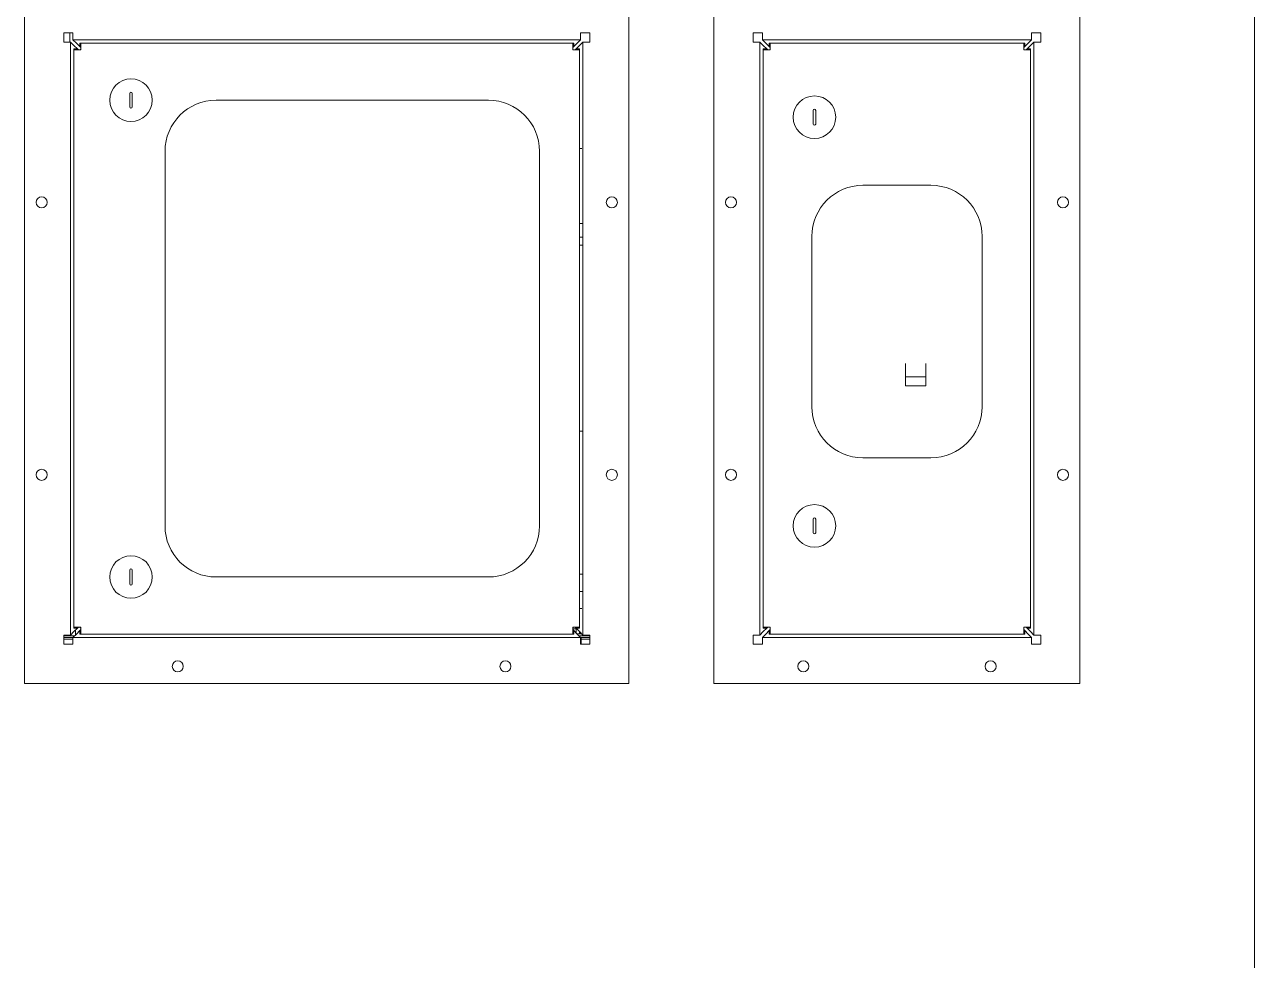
# Model space of a CAD drawing. Header units: millimetres. Extents: x 0 to 10092, y 0 to 7128.
# Drawn here: x 4389 to 5112, y 3191 to 3741 of the extents above; entities that cross this region are included whole.
import ezdxf

# ---------------------------------------------------------------- set-up
doc = ezdxf.new("R2010")
doc.units = ezdxf.units.MM
doc.header["$LTSCALE"] = 12
doc.layers.add('가시적인 것(ISO)', color=3, linetype='Continuous', lineweight=5, true_color=0x00ff00)

msp = doc.modelspace()

# ---------------------------------------------------------------- linework, layer by layer
at = {"layer": '가시적인 것(ISO)'}
for p, q in [((5111.517, 2541.209), (5111.517, 4031.209)), ((4389.017, 3353.709), (4389.017, 3758.709)), ((4744.017, 3758.709), (4744.017, 3353.709)), ((4794.017, 3353.709), (4794.017, 3758.709)), ((5009.017, 3758.709), (5009.017, 3353.709)), ((4412.017, 3735.709), (4417.431, 3735.709)), ((4412.017, 3730.295), (4412.017, 3735.709)), ((4415.517, 3730.295), (4415.517, 3735.709)), ((4417.431, 3735.709), (4417.431, 3731.709)), ((4715.602, 3731.709), (4715.602, 3735.709)), ((4715.602, 3735.709), (4721.017, 3735.709)), ((4721.017, 3735.709), (4721.017, 3730.295)), ((4817.017, 3735.709), (4822.431, 3735.709)), ((4817.017, 3730.295), (4817.017, 3735.709)), ((4822.431, 3735.709), (4822.431, 3731.709)), ((4980.602, 3731.709), (4980.602, 3735.709)), ((4980.602, 3735.709), (4986.017, 3735.709)), ((4986.017, 3735.709), (4986.017, 3730.295)), ((4416.017, 3730.295), (4412.017, 3730.295)), ((4418.017, 3728.295), (4416.017, 3730.295)), ((4416.017, 3730.295), (4416.017, 3382.123)), ((4419.431, 3729.709), (4417.431, 3731.709)), ((4715.602, 3731.709), (4417.431, 3731.709)), ((4418.017, 3728.295), (4420.017, 3726.295)), ((4419.431, 3729.709), (4421.431, 3727.709)), ((4422.017, 3729.709), (4421.431, 3729.709)), ((4421.431, 3727.709), (4421.431, 3729.709)), ((4422.017, 3729.709), (4422.017, 3725.709)), ((4422.017, 3729.709), (4711.017, 3729.709)), ((4711.602, 3729.709), (4711.017, 3729.709)), ((4711.017, 3725.709), (4711.017, 3729.709)), ((4713.602, 3729.709), (4711.602, 3727.709)), ((4711.602, 3727.709), (4711.602, 3729.709)), ((4715.017, 3728.295), (4713.017, 3726.295)), ((4713.602, 3729.709), (4715.602, 3731.709)), ((4715.017, 3728.295), (4717.017, 3730.295)), ((4717.017, 3382.123), (4717.017, 3730.295)), ((4721.017, 3730.295), (4717.017, 3730.295)), ((4821.017, 3730.295), (4817.017, 3730.295)), ((4823.017, 3728.295), (4821.017, 3730.295)), ((4821.017, 3730.295), (4821.017, 3382.123)), ((4824.431, 3729.709), (4822.431, 3731.709)), ((4980.602, 3731.709), (4822.431, 3731.709)), ((4823.017, 3728.295), (4825.017, 3726.295)), ((4824.431, 3729.709), (4826.431, 3727.709)), ((4827.017, 3729.709), (4826.431, 3729.709)), ((4826.431, 3727.709), (4826.431, 3729.709)), ((4827.017, 3729.709), (4827.017, 3725.709)), ((4827.017, 3729.709), (4976.017, 3729.709)), ((4976.602, 3729.709), (4976.017, 3729.709)), ((4976.017, 3725.709), (4976.017, 3729.709)), ((4978.602, 3729.709), (4976.602, 3727.709)), ((4976.602, 3727.709), (4976.602, 3729.709)), ((4980.017, 3728.295), (4978.017, 3726.295)), ((4978.602, 3729.709), (4980.602, 3731.709)), ((4980.017, 3728.295), (4982.017, 3730.295)), ((4982.017, 3382.123), (4982.017, 3730.295)), ((4986.017, 3730.295), (4982.017, 3730.295)), ((4418.017, 3726.295), (4418.017, 3725.709)), ((4420.017, 3726.295), (4418.017, 3726.295)), ((4422.017, 3725.709), (4418.017, 3725.709)), ((4418.017, 3386.709), (4418.017, 3725.709)), ((4420.602, 3725.709), (4420.017, 3726.295)), ((4420.017, 3725.709), (4420.017, 3726.295)), ((4422.017, 3727.123), (4421.431, 3727.709)), ((4422.017, 3727.709), (4421.431, 3727.709)), ((4421.667, 3726.059), (4421.667, 3725.709)), ((4421.667, 3726.059), (4422.017, 3725.709)), ((4422.017, 3726.059), (4421.667, 3726.059)), ((4711.017, 3727.123), (4711.602, 3727.709)), ((4711.017, 3727.709), (4711.602, 3727.709)), ((4711.367, 3726.059), (4711.017, 3726.059)), ((4711.367, 3726.059), (4711.017, 3725.709)), ((4715.017, 3725.709), (4711.017, 3725.709)), ((4711.367, 3725.709), (4711.367, 3726.059)), ((4712.431, 3725.709), (4713.017, 3726.295)), ((4713.017, 3726.295), (4715.017, 3726.295)), ((4713.017, 3725.709), (4713.017, 3726.295)), ((4715.017, 3725.709), (4715.017, 3726.295)), ((4715.017, 3725.709), (4715.017, 3386.709)), ((4823.017, 3726.295), (4823.017, 3725.709)), ((4825.017, 3726.295), (4823.017, 3726.295)), ((4827.017, 3725.709), (4823.017, 3725.709)), ((4823.017, 3386.709), (4823.017, 3725.709)), ((4825.602, 3725.709), (4825.017, 3726.295)), ((4825.017, 3725.709), (4825.017, 3726.295)), ((4827.017, 3727.123), (4826.431, 3727.709)), ((4827.017, 3727.709), (4826.431, 3727.709)), ((4976.017, 3727.123), (4976.602, 3727.709)), ((4976.017, 3727.709), (4976.602, 3727.709)), ((4980.017, 3725.709), (4976.017, 3725.709)), ((4977.431, 3725.709), (4978.017, 3726.295)), ((4978.017, 3726.295), (4980.017, 3726.295)), ((4978.017, 3725.709), (4978.017, 3726.295)), ((4980.017, 3725.709), (4980.017, 3726.295)), ((4980.017, 3725.709), (4980.017, 3386.709)), ((4450.767, 3692.209), (4450.767, 3700.209)), ((4452.267, 3700.209), (4452.267, 3692.209)), ((4501.517, 3696.209), (4661.517, 3696.209)), ((4852.267, 3682.209), (4852.267, 3690.209)), ((4853.767, 3690.209), (4853.767, 3682.209)), ((4471.517, 3446.209), (4471.517, 3666.209)), ((4691.517, 3666.209), (4691.517, 3446.209)), ((4715.017, 3667.773), (4716.339, 3667.773)), ((4881.517, 3646.209), (4921.517, 3646.209)), ((4715.017, 3623.773), (4716.803, 3623.773)), ((4716.803, 3615.773), (4715.017, 3615.773)), ((4851.517, 3516.209), (4851.517, 3616.209)), ((4951.517, 3616.209), (4951.517, 3516.209)), ((4715.017, 3611.073), (4716.749, 3611.073)), ((4906.479, 3541.661), (4906.479, 3533.778)), ((4918.479, 3541.661), (4918.479, 3533.778)), ((4906.479, 3533.778), (4906.479, 3528.416)), ((4906.479, 3533.778), (4918.479, 3533.778)), ((4918.479, 3533.778), (4918.479, 3528.416)), ((4906.479, 3528.416), (4918.479, 3528.416)), ((4716.749, 3501.873), (4715.017, 3501.873)), ((4921.517, 3486.209), (4881.517, 3486.209)), ((4852.267, 3442.209), (4852.267, 3450.209)), ((4853.767, 3450.209), (4853.767, 3442.209)), ((4450.767, 3412.209), (4450.767, 3420.209)), ((4452.267, 3420.209), (4452.267, 3412.209)), ((4715.017, 3417.773), (4716.803, 3417.773)), ((4661.517, 3416.209), (4501.517, 3416.209)), ((4716.803, 3407.773), (4715.017, 3407.773)), ((4716.339, 3397.773), (4715.017, 3397.773)), ((4412.017, 3382.123), (4416.017, 3382.123)), ((4412.017, 3376.709), (4412.017, 3382.123)), ((4412.017, 3381.602), (4418.324, 3381.602)), ((4418.017, 3384.123), (4416.017, 3382.123)), ((4419.431, 3382.709), (4417.431, 3380.709)), ((4418.017, 3386.709), (4418.017, 3386.123)), ((4418.017, 3386.709), (4422.017, 3386.709)), ((4418.017, 3384.123), (4420.017, 3386.123)), ((4420.017, 3386.123), (4418.017, 3386.123)), ((4418.926, 3382.204), (4418.926, 3385.033)), ((4419.431, 3382.709), (4421.431, 3384.709)), ((4420.602, 3386.709), (4420.017, 3386.123)), ((4420.017, 3386.709), (4420.017, 3386.123)), ((4422.017, 3385.295), (4421.431, 3384.709)), ((4422.017, 3384.709), (4421.431, 3384.709)), ((4421.431, 3384.709), (4421.431, 3382.709)), ((4421.431, 3382.709), (4422.017, 3382.709)), ((4421.667, 3386.359), (4422.017, 3386.709)), ((4421.667, 3386.709), (4421.667, 3386.359)), ((4421.667, 3386.359), (4422.017, 3386.359)), ((4422.017, 3386.709), (4422.017, 3382.709)), ((4711.017, 3382.709), (4422.017, 3382.709)), ((4711.367, 3386.359), (4711.017, 3386.709)), ((4711.017, 3386.709), (4715.017, 3386.709)), ((4711.017, 3382.709), (4711.017, 3386.709)), ((4711.017, 3386.359), (4711.367, 3386.359)), ((4711.017, 3385.295), (4711.602, 3384.709)), ((4711.017, 3384.709), (4711.602, 3384.709)), ((4711.017, 3382.709), (4711.602, 3382.709)), ((4711.047, 3386.359), (4711.047, 3385.264)), ((4711.047, 3385.773), (4713.047, 3385.773)), ((4711.367, 3386.359), (4711.367, 3386.709)), ((4713.602, 3382.709), (4711.602, 3384.709)), ((4711.602, 3384.709), (4711.602, 3382.709)), ((4712.431, 3386.709), (4713.017, 3386.123)), ((4713.017, 3386.709), (4713.017, 3386.123)), ((4715.017, 3384.123), (4713.017, 3386.123)), ((4713.017, 3386.123), (4715.017, 3386.123)), ((4713.047, 3383.273), (4713.047, 3386.092)), ((4713.047, 3383.273), (4713.047, 3383.264)), ((4716.367, 3382.773), (4713.539, 3382.773)), ((4713.602, 3382.709), (4715.602, 3380.709)), ((4713.926, 3382.773), (4713.926, 3382.385)), ((4714.71, 3381.602), (4721.017, 3381.602)), ((4715.017, 3386.123), (4715.017, 3386.709)), ((4715.017, 3384.123), (4717.017, 3382.123)), ((4715.047, 3384.092), (4715.047, 3383.273)), ((4715.047, 3382.973), (4715.047, 3383.273)), ((4715.047, 3382.973), (4716.167, 3382.973)), ((4717.017, 3382.123), (4721.017, 3382.123)), ((4721.017, 3382.123), (4721.017, 3376.709)), ((4817.017, 3382.123), (4821.017, 3382.123)), ((4817.017, 3376.709), (4817.017, 3382.123)), ((4823.017, 3384.123), (4821.017, 3382.123)), ((4824.431, 3382.709), (4822.431, 3380.709)), ((4823.017, 3386.709), (4823.017, 3386.123)), ((4823.017, 3386.709), (4827.017, 3386.709)), ((4823.017, 3384.123), (4825.017, 3386.123)), ((4825.017, 3386.123), (4823.017, 3386.123)), ((4824.431, 3382.709), (4826.431, 3384.709)), ((4825.602, 3386.709), (4825.017, 3386.123)), ((4825.017, 3386.709), (4825.017, 3386.123)), ((4827.017, 3385.295), (4826.431, 3384.709)), ((4827.017, 3384.709), (4826.431, 3384.709)), ((4826.431, 3384.709), (4826.431, 3382.709)), ((4826.431, 3382.709), (4827.017, 3382.709)), ((4827.017, 3386.709), (4827.017, 3382.709)), ((4976.017, 3382.709), (4827.017, 3382.709)), ((4976.017, 3386.709), (4980.017, 3386.709)), ((4976.017, 3382.709), (4976.017, 3386.709)), ((4976.017, 3385.295), (4976.602, 3384.709)), ((4976.017, 3384.709), (4976.602, 3384.709)), ((4976.017, 3382.709), (4976.602, 3382.709)), ((4978.602, 3382.709), (4976.602, 3384.709)), ((4976.602, 3384.709), (4976.602, 3382.709)), ((4977.431, 3386.709), (4978.017, 3386.123)), ((4978.017, 3386.709), (4978.017, 3386.123)), ((4980.017, 3384.123), (4978.017, 3386.123)), ((4978.017, 3386.123), (4980.017, 3386.123)), ((4978.602, 3382.709), (4980.602, 3380.709)), ((4980.017, 3386.123), (4980.017, 3386.709)), ((4980.017, 3384.123), (4982.017, 3382.123)), ((4982.017, 3382.123), (4986.017, 3382.123)), ((4986.017, 3382.123), (4986.017, 3376.709)), ((4417.431, 3380.602), (4412.017, 3380.602)), ((4412.017, 3379.602), (4417.431, 3379.602)), ((4417.431, 3376.709), (4412.017, 3376.709)), ((4417.431, 3380.709), (4715.602, 3380.709)), ((4417.431, 3380.709), (4417.431, 3376.709)), ((4715.602, 3376.709), (4715.602, 3380.709)), ((4715.602, 3380.278), (4715.926, 3380.602)), ((4715.926, 3379.602), (4715.602, 3379.602)), ((4721.017, 3376.709), (4715.602, 3376.709)), ((4715.926, 3380.602), (4715.926, 3379.602)), ((4721.017, 3380.602), (4715.926, 3380.602)), ((4715.926, 3376.709), (4715.926, 3379.602)), ((4715.926, 3379.602), (4721.017, 3379.602)), ((4822.431, 3376.709), (4817.017, 3376.709)), ((4822.431, 3380.709), (4980.602, 3380.709)), ((4822.431, 3380.709), (4822.431, 3376.709)), ((4980.602, 3376.709), (4980.602, 3380.709)), ((4986.017, 3376.709), (4980.602, 3376.709)), ((4744.017, 3353.709), (4389.017, 3353.709)), ((5009.017, 3353.709), (4794.017, 3353.709))]:
    msp.add_line(p, q, dxfattribs=at)
for centre, radius in [((4451.517, 3696.209), 12.5), ((4853.017, 3686.209), 12.5), ((4399.017, 3636.209), 3.25), ((4734.017, 3636.209), 3.25), ((4804.017, 3636.209), 3.25), ((4999.017, 3636.209), 3.25), ((4399.017, 3476.209), 3.25), ((4734.017, 3476.209), 3.25), ((4804.017, 3476.209), 3.25), ((4999.017, 3476.209), 3.25), ((4853.017, 3446.209), 12.5), ((4451.517, 3416.209), 12.5), ((4479.017, 3363.709), 3.25), ((4671.517, 3363.709), 3.25), ((4846.517, 3363.709), 3.25), ((4956.517, 3363.709), 3.25)]:
    msp.add_circle(centre, radius, dxfattribs=at)
for centre, radius, start, end in [((4451.517, 3700.209), 0.75, 0, 180), ((4451.517, 3692.209), 0.75, 180, 0), ((4501.517, 3666.209), 30, 90, 180), ((4661.517, 3666.209), 30, 0, 90), ((4853.017, 3690.209), 0.75, 0, 180), ((4853.017, 3682.209), 0.75, 180, 0), ((4881.517, 3616.209), 30, 90, 180), ((4921.517, 3616.209), 30, 0, 90), ((4881.517, 3516.209), 30, 180, 270), ((4921.517, 3516.209), 30, 270, 0), ((4853.017, 3450.209), 0.75, 0, 180), ((4501.517, 3446.209), 30, 180, 270), ((4661.517, 3446.209), 30, 270, 0), ((4853.017, 3442.209), 0.75, 180, 0), ((4451.517, 3420.209), 0.75, 0, 180), ((4451.517, 3412.209), 0.75, 180, 0)]:
    msp.add_arc(centre, radius, start, end, dxfattribs=at)

doc.saveas('drawing.dxf')
